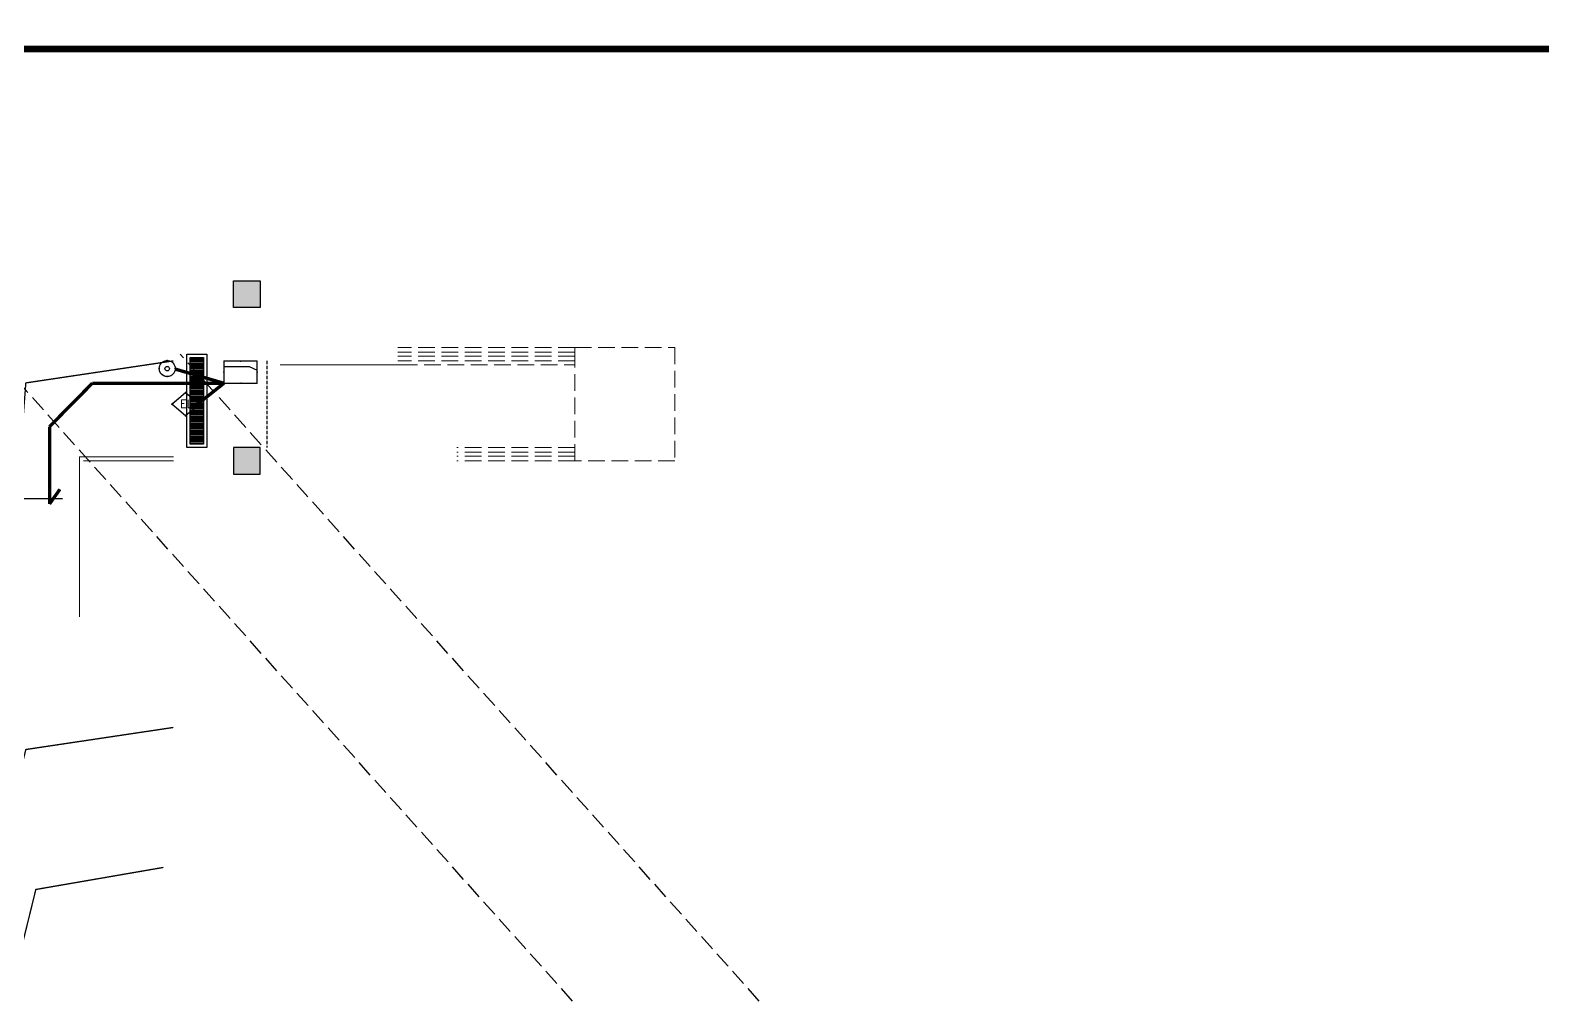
# Model space of a CAD drawing. Extents: x 3002737 to 4077523, y -995787 to -7267.
# Drawn here: x 3041366 to 3064054, y -773423 to -758908 of the extents above; entities that cross this region are included whole.
import ezdxf
from ezdxf.enums import TextEntityAlignment as Align
from ezdxf.xclip import XClip

# ---------------------------------------------------------------- set-up
doc = ezdxf.new("R2010")
doc.units = 0
doc.header["$LTSCALE"] = 1000
doc.header["$MEASUREMENT"] = 0
doc.header["$XCLIPFRAME"] = 2
for name, pattern in [('#P_--_20B1_001_t3$0$DASH', [0.35, 0.25, -0.1]), ('__DASH', [0.35, 0.25, -0.1]), ('DOTE', [2.42, 2, -0.2, 0.02, -0.2]), ('HIDDEN', [0.375, 0.25, -0.125])]:
    doc.linetypes.add(name, pattern=pattern)
doc.layers.get('0').update_dxf_attribs({"linetype": 'CONTINUOUS'})
for name, color, linetype in [('!!电气', 1, 'CONTINUOUS'), ('!校对', 2, 'CONTINUOUS'), ('EQUIP-安防', 3, 'CONTINUOUS'), ('WIRE-安防', 4, 'CONTINUOUS'), ('审核', 1, 'CONTINUOUS')]:
    doc.layers.add(name, color=color, linetype=linetype)
for name, color, linetype, lineweight in [('DOTE', 19, 'DOTE', 9), ('PUB_HATCH', 8, 'CONTINUOUS', 9), ('STAIR', 252, 'CONTINUOUS', 20), ('图框', 147, 'CONTINUOUS', 20), ('平面-看线', 252, 'CONTINUOUS', 15)]:
    doc.layers.add(name, color=color, linetype=linetype, lineweight=lineweight)
doc.styles.add('_TEL_DIM', font='SIMPLEX', dxfattribs={"width": 0.8, "height": 3.5, "bigfont": 'HZTXT'})

# ---------------------------------------------------------------- blocks, each defined once
blk = doc.blocks.new('A$C74D73064')
at = {"layer": 'DOTE', "color": 252}
for p, q in [((105680, 54519), (105680, 8149)), ((111130, 54519), (111130, 8149))]:
    blk.add_line(p, q, dxfattribs=at)
blk = doc.blocks.new('A$C110D7C8B')
h = blk.add_hatch()
h.set_pattern_fill('ANSI32', color=252, scale=7, angle=135)
h.set_pattern_definition([(180, (-705542.518, -984740.232), (-4e-15, -33.3375), []), (180, (-705553.63, -984729.12), (-4e-15, -33.3375), [])])
h.paths.add_polyline_path([(50, -1350), (250, -1350), (250, -50), (50, -50)])
at = {"color": 252}
for points in [[(0, 0), (300, 0), (300, -1400), (0, -1400)], [(50, -50), (250, -50), (250, -1350), (50, -1350)]]:
    blk.add_lwpolyline(points, close=True, dxfattribs=at)
blk = doc.blocks.new('A$C028C60F5')
at = {"color": 252}
blk.add_lwpolyline([(400, 0), (0, 0), (0, -400), (400, -400)], close=True, dxfattribs=at)
at = {"layer": 'PUB_HATCH', "color": 252}
blk.add_solid([(0, -400), (400, -400), (0, 0), (400, 0)], dxfattribs=at)
blk = doc.blocks.new('A$C28781836')
at = {"color": 252, "const_width": 20}
for points in [[(-10120, -5500), (-9734, -531), (-7520, -200)], [(-10120, -7600), (-9734, -6031), (-7520, -5700)], [(-9970, -9700), (-9584, -8131), (-7670, -7800)]]:
    blk.add_lwpolyline(points, dxfattribs=at)
at = {"layer": 'STAIR', "color": 252, "linetype": '#P_--_20B1_001_t3$0$DASH'}
for p, q in [((-1500, 0), (-4152, 0)), ((-1500, -70), (-4152, -70)), ((-1500, -130), (-4152, -130)), ((-1500, -200), (-4152, -200)), ((-4111, -260), (-1500, -260)), ((-1500, -1500), (-3268, -1500)), ((-1500, -1570), (-3268, -1570)), ((-1500, -1630), (-3268, -1630)), ((-1500, -1700), (-3268, -1700))]:
    blk.add_line(p, q, dxfattribs=at)
at = {"layer": 'STAIR', "color": 252}
for p, q in [((-5920, -260), (-4111, -260)), ((-8870, -1700), (-7520, -1700))]:
    blk.add_line(p, q, dxfattribs=at)
at = {"layer": 'STAIR', "color": 252, "linetype": '#P_--_20B1_001_t3$0$DASH'}
blk.add_lwpolyline([(-1500, 0), (0, 0), (0, -1700), (-1500, -1700)], close=True, dxfattribs=at)
at = {"layer": 'STAIR', "color": 252}
blk.add_lwpolyline([(-7520, -1640), (-8930, -1640), (-8930, -4040)], dxfattribs=at)
at = {"layer": '审核', "color": 252, "linetype": 'HIDDEN', "ltscale": 0.2}
blk.add_line((-6120, -200), (-6120, -1500), dxfattribs=at)
at = {"layer": '平面-看线', "color": 252}
for p, q in [((-1500, -200), (-1500, 0)), ((-1500, -1700), (-1500, -1500))]:
    blk.add_line(p, q, dxfattribs=at)
at = {"color": 252, "xscale": -1}
blk.add_blockref('A$C028C60F5', (-6220, 1000), dxfattribs=at)
at = {"color": 252}
for name, p in [('A$C110D7C8B', (-7320, -100)), ('A$C028C60F5', (-6620, -1500))]:
    blk.add_blockref(name, p, dxfattribs=at)
blk = doc.blocks.new('A$C1984283D')
at = {"color": 251, "linetype": '__DASH', "true_color": 0x636466}
for p, q in [((22902, 33465), (5580, 52819)), ((25702, 33465), (8380, 52819))]:
    blk.add_line(p, q, dxfattribs=at)
blk.add_blockref('A$C28781836', (15799, 52919))
ref = blk.add_blockref('A$C74D73064', (-94911, 6891))
XClip(ref).set_block_clipping_path([(104713.0339338902, 10073.5896271096), (158713.0208014316, 29573.5896259328)])
blk = doc.blocks.new('$equip$00002617')
for p, q in [((0.625, 0.415), (-0.625, 0.415)), ((-0.625, 0.415), (-0.625, -0.415)), ((-0.625, 0.215), (0.325, 0.215)), ((0.325, 0.215), (0.625, 0.075)), ((0.625, -0.415), (0.625, 0.415)), ((-0.625, -0.415), (0.625, -0.415))]:
    blk.add_line(p, q)
at = {"linetype": 'Continuous', "const_width": 0.04}
blk.add_lwpolyline([(-0.625, 0.415), (0.625, 0.415), (0.625, -0.415), (-0.625, -0.415)], close=True, dxfattribs=at)
at = {"color": 1}
for p in [(-0.625, 0), (0, 0.415), (0.625, 0), (0.018, -0.415)]:
    blk.add_point(p, dxfattribs=at)
at = {"color": 7, "style": '_TEL_DIM', "flags": 1}
blk.add_attdef('A', text='', height=0.000025, dxfattribs=at).set_placement((0, 0), align=Align.MIDDLE_CENTER)
blk = doc.blocks.new('$equip$00002479')
at = {"const_width": 0.04}
blk.add_lwpolyline([(-0.3, 0, 1), (0.3, 0, 1), (-0.3, 0, 0.942883)], format="xyb", dxfattribs=at)
for radius in [0.3, 0.0841]:
    blk.add_circle((0, 0), radius)
for p in [(-0.3, 0), (0, 0.3), (0.3, 0), (0, -0.3)]:
    blk.add_point(p)
at = {"color": 7, "style": '_TEL_DIM', "flags": 1}
blk.add_attdef('A', text='', height=0.00002, dxfattribs=at).set_placement((0, 0), align=Align.MIDDLE_CENTER)
blk = doc.blocks.new('$equip$00002474')
for p, q in [((-0.52, 0), (0, 0.44)), ((0, -0.44), (-0.52, 0)), ((0, 0.44), (0.52, 0)), ((0.52, 0), (0, -0.44))]:
    blk.add_line(p, q)
at = {"const_width": 0.04}
blk.add_lwpolyline([(0, 0.44), (-0.52, 0), (0, -0.44), (0.52, 0), (0, 0.44), (-0.52, 0)], dxfattribs=at)
for p in [(-0.52, 0), (0, 0.44), (0.52, 0), (0, -0.44)]:
    blk.add_point(p)
at = {"color": 7, "style": '_TEL_DIM'}
blk.add_attdef('$TEXT$', text='', height=0.3, dxfattribs=at).set_placement((0.028, 0.012), align=Align.MIDDLE_CENTER)
at = {"color": 7, "style": '_TEL_DIM', "flags": 1}
blk.add_attdef('A', text='', height=0.00002, dxfattribs=at).set_placement((0, 0), align=Align.MIDDLE_CENTER)

msp = doc.modelspace()

# ---------------------------------------------------------------- linework, layer by layer
at = {"layer": '!校对', "color": 2}
msp.add_line((3039514.6, -765931), (3041850.8, -765931), dxfattribs=at)
at = {"layer": 'WIRE-安防', "color": 6, "const_width": 50}
for points in [[(3043540.6, -763991), (3044271.3, -764203.8)], [(3041655.2, -764854.6), (3042297, -764203.8)], [(3042297, -764203.8), (3044271.3, -764203.8)], [(3043875.6, -764517.9), (3044271.3, -764203.8)], [(3041655.2, -766015.1), (3041655.2, -764854.6)], [(3041655.2, -766015.1), (3041811.1, -765794.5)]]:
    msp.add_lwpolyline(points, dxfattribs=at)
at = {"layer": '图框', "const_width": 100}
msp.add_lwpolyline([(3115835, -816586.6), (3115835, -759186.6), (3035235, -759186.6), (3035235, -816586.6)], close=True, dxfattribs=at)

# ---------------------------------------------------------------- block references
at = {"layer": '!!电气'}
msp.add_blockref('A$C1984283D', (3035235, -816586.6), dxfattribs=at)
at = {"layer": 'EQUIP-安防', "color": 2, "xscale": 400, "yscale": 400, "zscale": 400}
for name, p in [('$equip$00002479', (3043420.8, -763984)), ('$equip$00002617', (3044521.3, -764037.8))]:
    msp.add_blockref(name, p, dxfattribs=at)
msp.add_blockref('$equip$00002474', (3043695.9, -764517.2), dxfattribs=at).add_auto_attribs({'$TEXT$': 'EL'})

doc.saveas('drawing.dxf')
